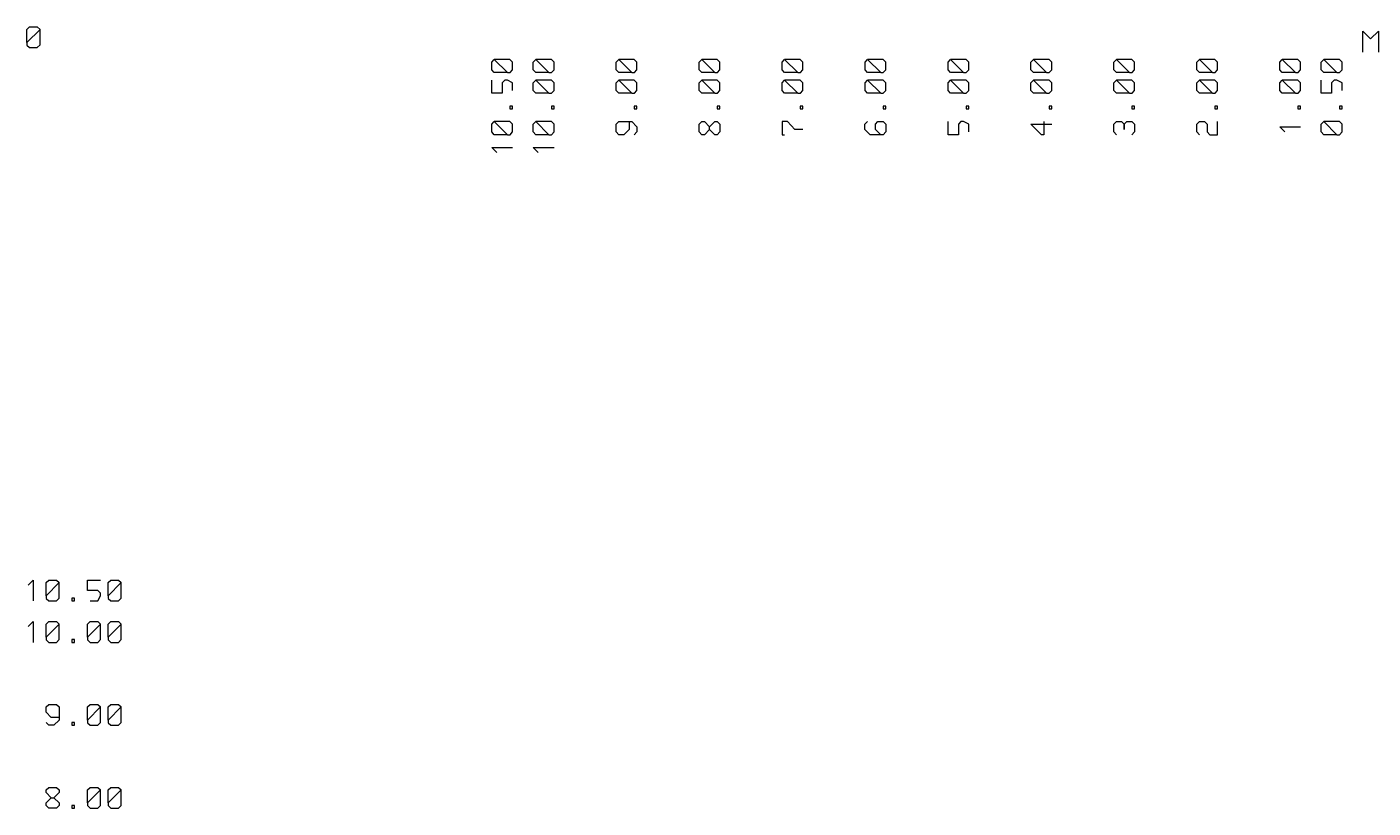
# Model space of a CAD drawing. Header units: millimetres. Extents: x 144707 to 335107, y -68023 to 180297.
# Drawn here: x 288637 to 304867, y 147622 to 157047 of the extents above; entities that cross this region are included whole.
import ezdxf

# ---------------------------------------------------------------- set-up
doc = ezdxf.new("R2010")
doc.units = ezdxf.units.MM
doc.layers.add('11', color=7, linetype='Continuous')

# ---------------------------------------------------------------- blocks, each defined once
blk = doc.blocks.new('A$C3242291E')
at = {"layer": '11', "color": 7, "linetype": 'Continuous'}
for points in [[(143930, 42462), (143930, 42619), (143930, 42619), (143963, 42649), (143963, 42649), (144055, 42649), (144055, 42649), (144088, 42619), (144088, 42619), (143930, 42462), (143930, 42462), (143930, 42429), (143930, 42429), (143963, 42399), (143963, 42399), (144055, 42399), (144055, 42399), (144088, 42432), (144088, 42432), (144088, 42619)], [(160035, 42346), (160035, 42471), (160035, 42596), (160035, 42596), (160130, 42504), (160130, 42504), (160223, 42596), (160223, 42596), (160223, 42471), (160223, 42346)], [(149723, 42099), (149565, 42099), (149565, 42099), (149535, 42132), (149535, 42132), (149535, 42224), (149535, 42224), (149565, 42257), (149565, 42257), (149723, 42099), (149723, 42099), (149755, 42099), (149755, 42099), (149785, 42132), (149785, 42132), (149785, 42224), (149785, 42224), (149753, 42257), (149753, 42257), (149565, 42257)], [(150223, 42099), (150065, 42099), (150065, 42099), (150035, 42132), (150035, 42132), (150035, 42224), (150035, 42224), (150065, 42257), (150065, 42257), (150223, 42099), (150223, 42099), (150255, 42099), (150255, 42099), (150285, 42132), (150285, 42132), (150285, 42224), (150285, 42224), (150253, 42257), (150253, 42257), (150065, 42257)], [(151223, 42099), (151065, 42099), (151065, 42099), (151035, 42132), (151035, 42132), (151035, 42224), (151035, 42224), (151065, 42257), (151065, 42257), (151223, 42099), (151223, 42099), (151255, 42099), (151255, 42099), (151285, 42132), (151285, 42132), (151285, 42224), (151285, 42224), (151253, 42257), (151253, 42257), (151065, 42257)], [(152223, 42099), (152065, 42099), (152065, 42099), (152035, 42132), (152035, 42132), (152035, 42224), (152035, 42224), (152065, 42257), (152065, 42257), (152223, 42099), (152223, 42099), (152255, 42099), (152255, 42099), (152285, 42132), (152285, 42132), (152285, 42224), (152285, 42224), (152253, 42257), (152253, 42257), (152065, 42257)], [(153223, 42099), (153065, 42099), (153065, 42099), (153035, 42132), (153035, 42132), (153035, 42224), (153035, 42224), (153065, 42257), (153065, 42257), (153223, 42099), (153223, 42099), (153255, 42099), (153255, 42099), (153285, 42132), (153285, 42132), (153285, 42224), (153285, 42224), (153253, 42257), (153253, 42257), (153065, 42257)], [(154223, 42099), (154065, 42099), (154065, 42099), (154035, 42132), (154035, 42132), (154035, 42224), (154035, 42224), (154065, 42257), (154065, 42257), (154223, 42099), (154223, 42099), (154255, 42099), (154255, 42099), (154285, 42132), (154285, 42132), (154285, 42224), (154285, 42224), (154253, 42257), (154253, 42257), (154065, 42257)], [(155223, 42099), (155065, 42099), (155065, 42099), (155035, 42132), (155035, 42132), (155035, 42224), (155035, 42224), (155065, 42257), (155065, 42257), (155223, 42099), (155223, 42099), (155255, 42099), (155255, 42099), (155285, 42132), (155285, 42132), (155285, 42224), (155285, 42224), (155253, 42257), (155253, 42257), (155065, 42257)], [(156223, 42099), (156065, 42099), (156065, 42099), (156035, 42132), (156035, 42132), (156035, 42224), (156035, 42224), (156065, 42257), (156065, 42257), (156223, 42099), (156223, 42099), (156255, 42099), (156255, 42099), (156285, 42132), (156285, 42132), (156285, 42224), (156285, 42224), (156253, 42257), (156253, 42257), (156065, 42257)], [(157223, 42099), (157065, 42099), (157065, 42099), (157035, 42132), (157035, 42132), (157035, 42224), (157035, 42224), (157065, 42257), (157065, 42257), (157223, 42099), (157223, 42099), (157255, 42099), (157255, 42099), (157285, 42132), (157285, 42132), (157285, 42224), (157285, 42224), (157253, 42257), (157253, 42257), (157065, 42257)], [(158223, 42099), (158065, 42099), (158065, 42099), (158035, 42132), (158035, 42132), (158035, 42224), (158035, 42224), (158065, 42257), (158065, 42257), (158223, 42099), (158223, 42099), (158255, 42099), (158255, 42099), (158285, 42132), (158285, 42132), (158285, 42224), (158285, 42224), (158253, 42257), (158253, 42257), (158065, 42257)], [(159223, 42099), (159065, 42099), (159065, 42099), (159035, 42132), (159035, 42132), (159035, 42224), (159035, 42224), (159065, 42257), (159065, 42257), (159223, 42099), (159223, 42099), (159255, 42099), (159255, 42099), (159285, 42132), (159285, 42132), (159285, 42224), (159285, 42224), (159253, 42257), (159253, 42257), (159065, 42257)], [(159723, 42099), (159565, 42099), (159565, 42099), (159535, 42132), (159535, 42132), (159535, 42224), (159535, 42224), (159565, 42257), (159565, 42257), (159723, 42099), (159723, 42099), (159755, 42099), (159755, 42099), (159785, 42132), (159785, 42132), (159785, 42224), (159785, 42224), (159753, 42257), (159753, 42257), (159565, 42257)], [(149785, 41882), (149785, 41974), (149785, 41974), (149723, 42007), (149723, 42007), (149690, 42007), (149690, 42007), (149660, 41974), (149660, 41974), (149660, 41849), (149660, 41849), (149535, 41849), (149535, 41849), (149535, 42007)], [(150223, 41849), (150065, 41849), (150065, 41849), (150035, 41882), (150035, 41882), (150035, 41974), (150035, 41974), (150065, 42007), (150065, 42007), (150223, 41849), (150223, 41849), (150255, 41849), (150255, 41849), (150285, 41882), (150285, 41882), (150285, 41974), (150285, 41974), (150253, 42007), (150253, 42007), (150065, 42007)], [(151223, 41849), (151065, 41849), (151065, 41849), (151035, 41882), (151035, 41882), (151035, 41974), (151035, 41974), (151065, 42007), (151065, 42007), (151223, 41849), (151223, 41849), (151255, 41849), (151255, 41849), (151285, 41882), (151285, 41882), (151285, 41974), (151285, 41974), (151253, 42007), (151253, 42007), (151065, 42007)], [(152223, 41849), (152065, 41849), (152065, 41849), (152035, 41882), (152035, 41882), (152035, 41974), (152035, 41974), (152065, 42007), (152065, 42007), (152223, 41849), (152223, 41849), (152255, 41849), (152255, 41849), (152285, 41882), (152285, 41882), (152285, 41974), (152285, 41974), (152253, 42007), (152253, 42007), (152065, 42007)], [(153223, 41849), (153065, 41849), (153065, 41849), (153035, 41882), (153035, 41882), (153035, 41974), (153035, 41974), (153065, 42007), (153065, 42007), (153223, 41849), (153223, 41849), (153255, 41849), (153255, 41849), (153285, 41882), (153285, 41882), (153285, 41974), (153285, 41974), (153253, 42007), (153253, 42007), (153065, 42007)], [(154223, 41849), (154065, 41849), (154065, 41849), (154035, 41882), (154035, 41882), (154035, 41974), (154035, 41974), (154065, 42007), (154065, 42007), (154223, 41849), (154223, 41849), (154255, 41849), (154255, 41849), (154285, 41882), (154285, 41882), (154285, 41974), (154285, 41974), (154253, 42007), (154253, 42007), (154065, 42007)], [(155223, 41849), (155065, 41849), (155065, 41849), (155035, 41882), (155035, 41882), (155035, 41974), (155035, 41974), (155065, 42007), (155065, 42007), (155223, 41849), (155223, 41849), (155255, 41849), (155255, 41849), (155285, 41882), (155285, 41882), (155285, 41974), (155285, 41974), (155253, 42007), (155253, 42007), (155065, 42007)], [(156223, 41849), (156065, 41849), (156065, 41849), (156035, 41882), (156035, 41882), (156035, 41974), (156035, 41974), (156065, 42007), (156065, 42007), (156223, 41849), (156223, 41849), (156255, 41849), (156255, 41849), (156285, 41882), (156285, 41882), (156285, 41974), (156285, 41974), (156253, 42007), (156253, 42007), (156065, 42007)], [(157223, 41849), (157065, 41849), (157065, 41849), (157035, 41882), (157035, 41882), (157035, 41974), (157035, 41974), (157065, 42007), (157065, 42007), (157223, 41849), (157223, 41849), (157255, 41849), (157255, 41849), (157285, 41882), (157285, 41882), (157285, 41974), (157285, 41974), (157253, 42007), (157253, 42007), (157065, 42007)], [(158223, 41849), (158065, 41849), (158065, 41849), (158035, 41882), (158035, 41882), (158035, 41974), (158035, 41974), (158065, 42007), (158065, 42007), (158223, 41849), (158223, 41849), (158255, 41849), (158255, 41849), (158285, 41882), (158285, 41882), (158285, 41974), (158285, 41974), (158253, 42007), (158253, 42007), (158065, 42007)], [(159223, 41849), (159065, 41849), (159065, 41849), (159035, 41882), (159035, 41882), (159035, 41974), (159035, 41974), (159065, 42007), (159065, 42007), (159223, 41849), (159223, 41849), (159255, 41849), (159255, 41849), (159285, 41882), (159285, 41882), (159285, 41974), (159285, 41974), (159253, 42007), (159253, 42007), (159065, 42007)], [(159785, 41882), (159785, 41974), (159785, 41974), (159723, 42007), (159723, 42007), (159690, 42007), (159690, 42007), (159660, 41974), (159660, 41974), (159660, 41849), (159660, 41849), (159535, 41849), (159535, 41849), (159535, 42007)], [(149785, 41662), (149785, 41694), (149785, 41694), (149753, 41694), (149753, 41694), (149753, 41662), (149753, 41662), (149785, 41662), (149785, 41662), (149785, 41694)], [(150285, 41662), (150285, 41694), (150285, 41694), (150253, 41694), (150253, 41694), (150253, 41662), (150253, 41662), (150285, 41662), (150285, 41662), (150285, 41694)], [(151285, 41662), (151285, 41694), (151285, 41694), (151253, 41694), (151253, 41694), (151253, 41662), (151253, 41662), (151285, 41662), (151285, 41662), (151285, 41694)], [(152285, 41662), (152285, 41694), (152285, 41694), (152253, 41694), (152253, 41694), (152253, 41662), (152253, 41662), (152285, 41662), (152285, 41662), (152285, 41694)], [(153285, 41662), (153285, 41694), (153285, 41694), (153253, 41694), (153253, 41694), (153253, 41662), (153253, 41662), (153285, 41662), (153285, 41662), (153285, 41694)], [(154285, 41662), (154285, 41694), (154285, 41694), (154253, 41694), (154253, 41694), (154253, 41662), (154253, 41662), (154285, 41662), (154285, 41662), (154285, 41694)], [(155285, 41662), (155285, 41694), (155285, 41694), (155253, 41694), (155253, 41694), (155253, 41662), (155253, 41662), (155285, 41662), (155285, 41662), (155285, 41694)], [(156285, 41662), (156285, 41694), (156285, 41694), (156253, 41694), (156253, 41694), (156253, 41662), (156253, 41662), (156285, 41662), (156285, 41662), (156285, 41694)], [(157285, 41662), (157285, 41694), (157285, 41694), (157253, 41694), (157253, 41694), (157253, 41662), (157253, 41662), (157285, 41662), (157285, 41662), (157285, 41694)], [(158285, 41662), (158285, 41694), (158285, 41694), (158253, 41694), (158253, 41694), (158253, 41662), (158253, 41662), (158285, 41662), (158285, 41662), (158285, 41694)], [(159285, 41662), (159285, 41694), (159285, 41694), (159253, 41694), (159253, 41694), (159253, 41662), (159253, 41662), (159285, 41662), (159285, 41662), (159285, 41694)], [(159785, 41662), (159785, 41694), (159785, 41694), (159753, 41694), (159753, 41694), (159753, 41662), (159753, 41662), (159785, 41662), (159785, 41662), (159785, 41694)], [(149723, 41349), (149565, 41349), (149565, 41349), (149535, 41382), (149535, 41382), (149535, 41474), (149535, 41474), (149565, 41507), (149565, 41507), (149723, 41349), (149723, 41349), (149755, 41349), (149755, 41349), (149785, 41382), (149785, 41382), (149785, 41474), (149785, 41474), (149753, 41507), (149753, 41507), (149565, 41507)], [(150223, 41349), (150065, 41349), (150065, 41349), (150035, 41382), (150035, 41382), (150035, 41474), (150035, 41474), (150065, 41507), (150065, 41507), (150223, 41349), (150223, 41349), (150255, 41349), (150255, 41349), (150285, 41382), (150285, 41382), (150285, 41474), (150285, 41474), (150253, 41507), (150253, 41507), (150065, 41507)], [(151190, 41507), (151190, 41412), (151190, 41412), (151128, 41349), (151128, 41349), (151065, 41349), (151065, 41349), (151035, 41382), (151035, 41382), (151035, 41474), (151035, 41474), (151065, 41507), (151065, 41507), (151223, 41507), (151223, 41507), (151285, 41444), (151285, 41444), (151285, 41382), (151285, 41382), (151253, 41349)], [(152160, 41412), (152098, 41349), (152098, 41349), (152065, 41349), (152065, 41349), (152035, 41382), (152035, 41382), (152035, 41474), (152035, 41474), (152065, 41507), (152065, 41507), (152098, 41507), (152098, 41507), (152160, 41444), (152160, 41444), (152223, 41507), (152223, 41507), (152253, 41507), (152253, 41507), (152285, 41474), (152285, 41474), (152285, 41382), (152285, 41382), (152253, 41349), (152253, 41349), (152223, 41349), (152223, 41349), (152160, 41412), (152160, 41412), (152160, 41444)], [(153285, 41412), (153190, 41412), (153190, 41412), (153098, 41507), (153098, 41507), (153035, 41507), (153035, 41507), (153035, 41349), (153035, 41349), (153065, 41349)], [(154223, 41349), (154160, 41412), (154160, 41412), (154160, 41474), (154160, 41474), (154190, 41507), (154190, 41507), (154253, 41507), (154253, 41507), (154285, 41474), (154285, 41474), (154285, 41382), (154285, 41382), (154255, 41349), (154255, 41349), (154098, 41349), (154098, 41349), (154033, 41412), (154033, 41412), (154033, 41474), (154033, 41474), (154065, 41507)], [(155285, 41382), (155285, 41474), (155285, 41474), (155223, 41507), (155223, 41507), (155190, 41507), (155190, 41507), (155160, 41474), (155160, 41474), (155160, 41349), (155160, 41349), (155035, 41349), (155035, 41349), (155035, 41507)], [(156190, 41507), (156190, 41349), (156190, 41349), (156160, 41349), (156160, 41349), (156035, 41474), (156035, 41474), (156160, 41474), (156285, 41474)], [(157065, 41349), (157035, 41382), (157035, 41382), (157035, 41474), (157035, 41474), (157065, 41507), (157065, 41507), (157128, 41507), (157128, 41507), (157160, 41474), (157160, 41474), (157160, 41412), (157160, 41412), (157160, 41474), (157160, 41474), (157190, 41507), (157190, 41507), (157253, 41507), (157253, 41507), (157285, 41474), (157285, 41474), (157285, 41382), (157285, 41382), (157253, 41349)], [(158065, 41349), (158035, 41382), (158035, 41382), (158035, 41474), (158035, 41474), (158065, 41507), (158065, 41507), (158128, 41507), (158128, 41507), (158160, 41474), (158160, 41474), (158160, 41382), (158160, 41382), (158190, 41349), (158190, 41349), (158285, 41349), (158285, 41349), (158285, 41507)], [(159095, 41382), (159035, 41444), (159035, 41444), (159160, 41444), (159285, 41444)], [(159723, 41349), (159565, 41349), (159565, 41349), (159535, 41382), (159535, 41382), (159535, 41474), (159535, 41474), (159565, 41507), (159565, 41507), (159723, 41349), (159723, 41349), (159755, 41349), (159755, 41349), (159785, 41382), (159785, 41382), (159785, 41474), (159785, 41474), (159753, 41507), (159753, 41507), (159565, 41507)], [(149595, 41132), (149535, 41194), (149535, 41194), (149660, 41194), (149785, 41194)], [(150095, 41132), (150035, 41194), (150035, 41194), (150160, 41194), (150285, 41194)], [(143943, 35914), (144005, 35974), (144005, 35974), (144005, 35849), (144005, 35724)], [(144160, 35787), (144160, 35944), (144160, 35944), (144193, 35974), (144193, 35974), (144285, 35974), (144285, 35974), (144318, 35944), (144318, 35944), (144160, 35787), (144160, 35787), (144160, 35754), (144160, 35754), (144193, 35724), (144193, 35724), (144285, 35724), (144285, 35724), (144318, 35757), (144318, 35757), (144318, 35944)], [(144693, 35724), (144785, 35724), (144785, 35724), (144818, 35787), (144818, 35787), (144818, 35819), (144818, 35819), (144785, 35849), (144785, 35849), (144660, 35849), (144660, 35849), (144660, 35974), (144660, 35974), (144818, 35974)], [(144910, 35787), (144910, 35944), (144910, 35944), (144943, 35974), (144943, 35974), (145035, 35974), (145035, 35974), (145068, 35944), (145068, 35944), (144910, 35787), (144910, 35787), (144910, 35754), (144910, 35754), (144943, 35724), (144943, 35724), (145035, 35724), (145035, 35724), (145068, 35757), (145068, 35757), (145068, 35944)], [(144473, 35724), (144505, 35724), (144505, 35724), (144505, 35757), (144505, 35757), (144473, 35757), (144473, 35757), (144473, 35724), (144473, 35724), (144505, 35724)], [(143943, 35414), (144005, 35474), (144005, 35474), (144005, 35349), (144005, 35224)], [(144160, 35287), (144160, 35444), (144160, 35444), (144193, 35474), (144193, 35474), (144285, 35474), (144285, 35474), (144318, 35444), (144318, 35444), (144160, 35287), (144160, 35287), (144160, 35254), (144160, 35254), (144193, 35224), (144193, 35224), (144285, 35224), (144285, 35224), (144318, 35257), (144318, 35257), (144318, 35444)], [(144660, 35287), (144660, 35444), (144660, 35444), (144693, 35474), (144693, 35474), (144785, 35474), (144785, 35474), (144818, 35444), (144818, 35444), (144660, 35287), (144660, 35287), (144660, 35254), (144660, 35254), (144693, 35224), (144693, 35224), (144785, 35224), (144785, 35224), (144818, 35257), (144818, 35257), (144818, 35444)], [(144910, 35287), (144910, 35444), (144910, 35444), (144943, 35474), (144943, 35474), (145035, 35474), (145035, 35474), (145068, 35444), (145068, 35444), (144910, 35287), (144910, 35287), (144910, 35254), (144910, 35254), (144943, 35224), (144943, 35224), (145035, 35224), (145035, 35224), (145068, 35257), (145068, 35257), (145068, 35444)], [(144473, 35224), (144505, 35224), (144505, 35224), (144505, 35257), (144505, 35257), (144473, 35257), (144473, 35257), (144473, 35224), (144473, 35224), (144505, 35224)], [(144318, 34319), (144223, 34319), (144223, 34319), (144160, 34382), (144160, 34382), (144160, 34444), (144160, 34444), (144193, 34474), (144193, 34474), (144285, 34474), (144285, 34474), (144318, 34444), (144318, 34444), (144318, 34287), (144318, 34287), (144255, 34224), (144255, 34224), (144193, 34224), (144193, 34224), (144160, 34257)], [(144660, 34287), (144660, 34444), (144660, 34444), (144693, 34474), (144693, 34474), (144785, 34474), (144785, 34474), (144818, 34444), (144818, 34444), (144660, 34287), (144660, 34287), (144660, 34254), (144660, 34254), (144693, 34224), (144693, 34224), (144785, 34224), (144785, 34224), (144818, 34257), (144818, 34257), (144818, 34444)], [(144910, 34287), (144910, 34444), (144910, 34444), (144943, 34474), (144943, 34474), (145035, 34474), (145035, 34474), (145068, 34444), (145068, 34444), (144910, 34287), (144910, 34287), (144910, 34254), (144910, 34254), (144943, 34224), (144943, 34224), (145035, 34224), (145035, 34224), (145068, 34257), (145068, 34257), (145068, 34444)], [(144473, 34224), (144505, 34224), (144505, 34224), (144505, 34257), (144505, 34257), (144473, 34257), (144473, 34257), (144473, 34224), (144473, 34224), (144505, 34224)], [(144223, 33349), (144160, 33412), (144160, 33412), (144160, 33444), (144160, 33444), (144193, 33474), (144193, 33474), (144285, 33474), (144285, 33474), (144318, 33444), (144318, 33444), (144318, 33412), (144318, 33412), (144255, 33349), (144255, 33349), (144318, 33287), (144318, 33287), (144318, 33257), (144318, 33257), (144285, 33224), (144285, 33224), (144193, 33224), (144193, 33224), (144160, 33257), (144160, 33257), (144160, 33287), (144160, 33287), (144223, 33349), (144223, 33349), (144255, 33349)], [(144660, 33287), (144660, 33444), (144660, 33444), (144693, 33474), (144693, 33474), (144785, 33474), (144785, 33474), (144818, 33444), (144818, 33444), (144660, 33287), (144660, 33287), (144660, 33254), (144660, 33254), (144693, 33224), (144693, 33224), (144785, 33224), (144785, 33224), (144818, 33257), (144818, 33257), (144818, 33444)], [(144910, 33287), (144910, 33444), (144910, 33444), (144943, 33474), (144943, 33474), (145035, 33474), (145035, 33474), (145068, 33444), (145068, 33444), (144910, 33287), (144910, 33287), (144910, 33254), (144910, 33254), (144943, 33224), (144943, 33224), (145035, 33224), (145035, 33224), (145068, 33257), (145068, 33257), (145068, 33444)], [(144473, 33224), (144505, 33224), (144505, 33224), (144505, 33257), (144505, 33257), (144473, 33257), (144473, 33257), (144473, 33224), (144473, 33224), (144505, 33224)]]:
    blk.add_lwpolyline(points, dxfattribs=at)

msp = doc.modelspace()

# ---------------------------------------------------------------- block references
msp.add_blockref('A$C3242291E', (144707.3451, 114397.7284))

doc.saveas('drawing.dxf')
